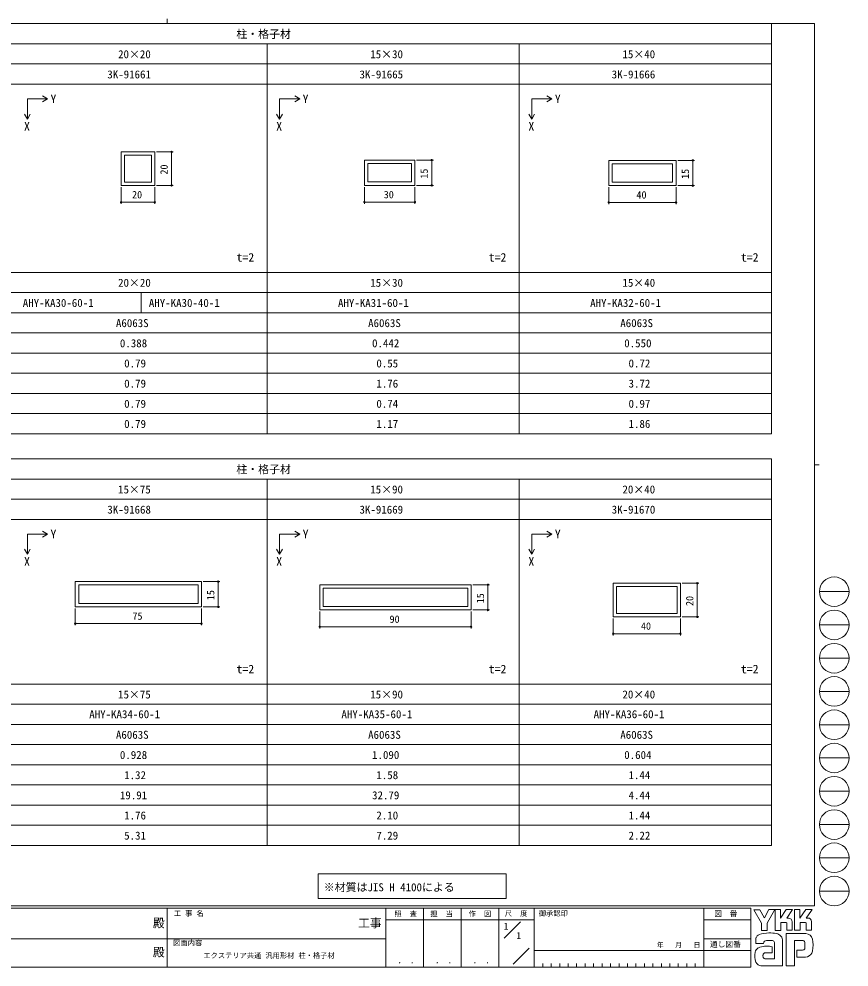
# Model space of a CAD drawing. Units: millimetres on the paper. Extents: x -397 to 397, y -282 to 282.
# Drawn here: x -97 to 397, y -282 to 282 of the extents above; entities that cross this region are included whole.
import ezdxf
from ezdxf.enums import TextEntityAlignment as Align

# ---------------------------------------------------------------- set-up
doc = ezdxf.new("R2010")
doc.units = ezdxf.units.MM
for name, color, linetype, lineweight in [('0-0_0', 3, 'Continuous', 9), ('0-1_USER1', 7, 'Continuous', 18), ('0-2_YKK_ZWAK', 2, 'Continuous', 9), ('0-3_YKK_11', 7, 'Continuous', 9), ('0-4_YKK_12', 6, 'Continuous', 9), ('0-5_YKK_13', 7, 'Continuous', 9)]:
    doc.layers.add(name, color=color, linetype=linetype, lineweight=lineweight)
doc.styles.add('ＭＳ ゴシック', font='')
doc.styles.get('ＭＳ ゴシック').set_extended_font_data('MS Gothic')

msp = doc.modelspace()

# ---------------------------------------------------------------- linework, layer by layer
at = {"layer": '0-0_0'}
for p, q in [((-92.028, 234.527), (-80.028, 234.527)), ((-92.028, 234.527), (-92.028, 222.527)), ((-80.028, 234.527), (-83.028, 236.259)), ((-80.028, 234.527), (-83.028, 232.794)), ((57.972, 234.527), (69.972, 234.527)), ((57.972, 234.527), (57.972, 222.527)), ((69.972, 234.527), (66.972, 236.259)), ((69.972, 234.527), (66.972, 232.794)), ((207.972, 234.527), (219.972, 234.527)), ((207.972, 234.527), (207.972, 222.527)), ((219.972, 234.527), (216.972, 236.259)), ((219.972, 234.527), (216.972, 232.794)), ((-92.028, 222.527), (-93.76, 225.527)), ((-92.028, 222.527), (-90.296, 225.527)), ((57.972, 222.527), (56.24, 225.527)), ((57.972, 222.527), (59.704, 225.527)), ((207.972, 222.527), (206.24, 225.527)), ((207.972, 222.527), (209.704, 225.527)), ((-92.028, -24.473), (-80.028, -24.473)), ((-92.028, -24.473), (-92.028, -36.473)), ((-80.028, -24.473), (-83.028, -22.741)), ((-80.028, -24.473), (-83.028, -26.206)), ((57.972, -24.473), (69.972, -24.473)), ((57.972, -24.473), (57.972, -36.473)), ((69.972, -24.473), (66.972, -22.741)), ((69.972, -24.473), (66.972, -26.206)), ((207.972, -24.473), (219.972, -24.473)), ((207.972, -24.473), (207.972, -36.473)), ((219.972, -24.473), (216.972, -22.741)), ((219.972, -24.473), (216.972, -26.206)), ((-92.028, -36.473), (-93.76, -33.473)), ((-92.028, -36.473), (-90.296, -33.473)), ((57.972, -36.473), (56.24, -33.473)), ((57.972, -36.473), (59.704, -33.473)), ((207.972, -36.473), (206.24, -33.473)), ((207.972, -36.473), (209.704, -33.473))]:
    msp.add_line(p, q, dxfattribs=at)
at = {"layer": '0-1_USER1'}
for p, q in [((-368.408, 279.3), (350.592, 279.3)), ((350.592, 279.3), (350.592, 35.3)), ((-368.408, 267.3), (350.592, 267.3)), ((50.592, 267.3), (50.592, 35.3)), ((200.592, 267.3), (200.592, 35.3)), ((-368.408, 255.3), (350.592, 255.3)), ((-368.408, 243.3), (350.592, 243.3)), ((-368.408, 131.3), (350.592, 131.3)), ((-368.408, 119.3), (350.592, 119.3)), ((-24.408, 119.3), (-24.408, 107.3)), ((-368.408, 107.3), (350.592, 107.3)), ((-368.408, 95.3), (350.592, 95.3)), ((-368.408, 83.3), (350.592, 83.3)), ((-276.742, 71.3), (350.592, 71.3)), ((-368.408, 59.3), (350.592, 59.3)), ((-276.742, 47.3), (350.592, 47.3)), ((-368.408, 35.3), (350.592, 35.3)), ((-368.408, 20.3), (350.592, 20.3)), ((350.592, 20.3), (350.592, -209.7)), ((-368.408, 8.3), (350.592, 8.3)), ((50.592, 8.3), (50.592, -209.7)), ((200.592, 8.3), (200.592, -209.7)), ((-368.408, -3.7), (350.592, -3.7)), ((-368.408, -15.7), (350.592, -15.7)), ((-368.408, -113.7), (350.592, -113.7)), ((-368.408, -125.7), (350.592, -125.7)), ((-368.408, -137.7), (350.592, -137.7)), ((-368.408, -149.7), (350.592, -149.7)), ((-368.408, -161.7), (350.592, -161.7)), ((-276.742, -173.7), (350.592, -173.7)), ((-368.408, -185.7), (350.592, -185.7)), ((-276.742, -197.7), (350.592, -197.7)), ((-368.408, -209.7), (350.592, -209.7))]:
    msp.add_line(p, q, dxfattribs=at)
at = {"layer": '0-2_YKK_ZWAK'}
msp.add_lwpolyline([(80.966, -226.588), (192.781, -226.588), (192.781, -241.36), (80.966, -241.36)], close=True, dxfattribs=at)
at = {"layer": '0-3_YKK_11'}
for points in [[(-16.242, 183.015), (-16.242, 203.015), (-36.242, 203.015), (-36.242, 183.015)], [(-18.242, 201.015), (-34.242, 201.015), (-34.242, 185.015), (-18.242, 185.015)], [(138.48, 198.084), (108.48, 198.084), (108.48, 183.084), (138.48, 183.084)], [(293.799, 197.912), (253.799, 197.912), (253.799, 182.912), (293.799, 182.912)], [(136.48, 196.084), (110.48, 196.084), (110.48, 185.084), (136.48, 185.084)], [(291.799, 195.912), (255.799, 195.912), (255.799, 184.912), (291.799, 184.912)], [(11.497, -52.747), (-63.503, -52.747), (-63.503, -67.747), (11.497, -67.747)], [(9.497, -54.747), (-61.503, -54.747), (-61.503, -65.747), (9.497, -65.747)], [(171.926, -54.614), (81.926, -54.614), (81.926, -69.614), (171.926, -69.614)], [(296.453, -53.72), (256.453, -53.72), (256.453, -73.72), (296.453, -73.72)], [(294.453, -55.72), (258.453, -55.72), (258.453, -71.72), (294.453, -71.72)], [(169.926, -56.614), (83.926, -56.614), (83.926, -67.614), (169.926, -67.614)]]:
    msp.add_lwpolyline(points, close=True, dxfattribs=at)
at = {"layer": '0-4_YKK_12'}
for p, q in [((-15.242, 203.015), (-5.242, 203.015)), ((-6.242, 183.015), (-6.242, 203.015)), ((139.48, 198.084), (149.48, 198.084)), ((148.48, 183.084), (148.48, 198.084)), ((294.799, 197.912), (304.799, 197.912)), ((303.799, 182.912), (303.799, 197.912)), ((-36.242, 182.015), (-36.242, 172.015)), ((-16.242, 182.015), (-16.242, 172.015)), ((-15.242, 183.015), (-5.242, 183.015)), ((108.48, 182.084), (108.48, 172.084)), ((138.48, 182.084), (138.48, 172.084)), ((139.48, 183.084), (149.48, 183.084)), ((253.799, 181.912), (253.799, 171.912)), ((293.799, 181.912), (293.799, 171.912)), ((294.799, 182.912), (304.799, 182.912)), ((-16.242, 173.015), (-36.242, 173.015)), ((138.48, 173.084), (108.48, 173.084)), ((293.799, 172.912), (253.799, 172.912)), ((12.497, -52.747), (22.497, -52.747)), ((21.497, -67.747), (21.497, -52.747)), ((172.926, -54.614), (182.926, -54.614)), ((181.926, -69.614), (181.926, -54.614)), ((297.453, -53.72), (307.453, -53.72)), ((306.453, -73.72), (306.453, -53.72)), ((-63.503, -68.747), (-63.503, -78.747)), ((11.497, -68.747), (11.497, -78.747)), ((12.497, -67.747), (22.497, -67.747)), ((81.926, -70.614), (81.926, -80.614)), ((171.926, -70.614), (171.926, -80.614)), ((172.926, -69.614), (182.926, -69.614)), ((11.497, -77.747), (-63.503, -77.747)), ((256.453, -74.72), (256.453, -84.72)), ((296.453, -74.72), (296.453, -84.72)), ((297.453, -73.72), (307.453, -73.72)), ((171.926, -79.614), (81.926, -79.614)), ((296.453, -83.72), (256.453, -83.72))]:
    msp.add_line(p, q, dxfattribs=at)
for centre in [(-6.242, 203.015), (148.48, 198.084), (303.799, 197.912), (-6.242, 183.015), (148.48, 183.084), (303.799, 182.912), (-36.242, 173.015), (-16.242, 173.015), (108.48, 173.084), (138.48, 173.084), (253.799, 172.912), (293.799, 172.912), (21.497, -52.747), (181.926, -54.614), (306.453, -53.72), (21.497, -67.747), (181.926, -69.614), (306.453, -73.72), (-63.503, -77.747), (11.497, -77.747), (81.926, -79.614), (171.926, -79.614), (256.453, -83.72), (296.453, -83.72)]:
    msp.add_circle(centre, 0.425, dxfattribs=at)
at = {"layer": '0-5_YKK_13'}
for p, q in [((-8.894, 282.1), (-8.894, 279.3)), ((376.092, 279.3), (-393.908, 279.3)), ((376.092, 279.3), (376.092, -245.7)), ((376.092, 16.8), (378.892, 16.8)), ((379.068, -58.716), (396.708, -58.716)), ((379.068, -78.512), (396.708, -78.512)), ((379.068, -98.308), (396.708, -98.308)), ((379.068, -118.104), (396.708, -118.104)), ((379.068, -137.9), (396.708, -137.9)), ((379.068, -157.696), (396.708, -157.696)), ((379.068, -177.492), (396.708, -177.492)), ((379.068, -197.288), (396.708, -197.288)), ((379.068, -217.084), (396.708, -217.084)), ((379.068, -236.88), (396.708, -236.88)), ((376.092, -245.7), (-393.908, -245.7)), ((338.292, -247.1), (-393.908, -247.1)), ((-8.908, -247.1), (-8.908, -282.1)), ((121.292, -247.1), (121.292, -282.1)), ((143.692, -247.1), (143.692, -282.1)), ((166.092, -247.1), (166.092, -282.1)), ((188.492, -247.1), (188.492, -282.1)), ((209.492, -247.1), (209.492, -282.1)), ((310.291, -247.1), (310.291, -282.1)), ((338.292, -247.1), (338.292, -282.1)), ((344.724, -255.899), (340.129, -248.006)), ((340.129, -248.006), (343.642, -248.006)), ((343.642, -248.006), (346.156, -252.709)), ((348.928, -247.898), (346.372, -252.871)), ((352.554, -247.898), (348.021, -255.926)), ((348.928, -247.898), (352.554, -247.898)), ((352.751, -260.331), (352.751, -247.925)), ((352.751, -247.925), (355.968, -247.925)), ((355.968, -253.023), (359.347, -247.871)), ((355.968, -247.925), (355.968, -253.023)), ((359.347, -247.871), (363.172, -247.871)), ((363.172, -247.871), (359.632, -253.006)), ((364.266, -260.223), (364.266, -247.817)), ((364.266, -247.817), (367.537, -247.817)), ((367.537, -253.008), (370.969, -247.817)), ((367.537, -247.817), (367.537, -253.008)), ((370.969, -247.817), (374.753, -247.817)), ((374.753, -247.817), (374.375, -248.465)), ((346.156, -252.709), (346.372, -252.871)), ((360.671, -253.006), (359.632, -253.006)), ((374.375, -248.465), (371.253, -252.925)), ((372.292, -252.925), (371.253, -252.925)), ((189.476, -254.099), (121.292, -254.099)), ((189.476, -254.099), (209.492, -254.099)), ((191.662, -264.836), (201.355, -255.143)), ((310.291, -254.1), (338.292, -254.1)), ((344.724, -260.358), (344.724, -255.899)), ((348.021, -255.926), (348.021, -260.358)), ((359.266, -255.682), (356.076, -255.682)), ((356.076, -255.682), (356.076, -260.331)), ((359.698, -255.845), (359.266, -255.682)), ((359.698, -260.25), (359.698, -255.845)), ((362.833, -255.169), (362.833, -260.25)), ((371.294, -260.196), (371.294, -255.817)), ((374.456, -255.169), (374.456, -260.196)), ((348.021, -260.358), (344.724, -260.358)), ((356.076, -260.331), (352.751, -260.331)), ((359.32, -262.196), (359.32, -281.306)), ((370.915, -262.196), (359.32, -262.196)), ((362.833, -260.25), (359.698, -260.25)), ((367.672, -260.223), (364.266, -260.223)), ((371.294, -260.146), (371.344, -260.196)), ((374.456, -260.196), (371.294, -260.196)), ((-136.308, -265.299), (-7.508, -265.299)), ((-7.508, -265.299), (121.292, -265.299)), ((310.291, -265.299), (338.292, -265.299)), ((351.238, -266.305), (347.54, -266.375)), ((350.265, -269.873), (350.967, -270.035)), ((350.967, -270.035), (350.967, -273.63)), ((352.319, -277.171), (352.319, -267.44)), ((357.211, -266.683), (357.211, -281.279)), ((364.347, -281.306), (364.347, -266.359)), ((364.347, -266.359), (368.996, -266.359)), ((370.465, -267.856), (370.483, -270.491)), ((196.964, -280.445), (206.488, -270.921)), ((209.492, -272.3), (310.291, -272.3)), ((338.292, -272.299), (310.291, -272.299)), ((350.967, -273.63), (346.973, -273.635)), ((369.104, -272.089), (365.563, -272.089)), ((365.563, -272.089), (365.563, -276.225)), ((365.563, -276.225), (370.888, -276.225)), ((370.888, -276.225), (371.969, -275.982)), ((-393.908, -282.1), (338.292, -282.1)), ((214.532, -280), (214.532, -282.1)), ((219.572, -280), (219.572, -282.1)), ((224.612, -280), (224.612, -282.1)), ((229.652, -280), (229.652, -282.1)), ((234.692, -280), (234.692, -282.1)), ((239.732, -280), (239.732, -282.1)), ((244.772, -280), (244.772, -282.1)), ((249.812, -280), (249.812, -282.1)), ((254.852, -280), (254.852, -282.1)), ((259.892, -280), (259.892, -282.1)), ((264.932, -280), (264.932, -282.1)), ((269.972, -280), (269.972, -282.1)), ((275.012, -280), (275.012, -282.1)), ((280.052, -280), (280.052, -282.1)), ((285.092, -280), (285.092, -282.1)), ((290.132, -280), (290.132, -282.1)), ((295.172, -280), (295.172, -282.1)), ((300.211, -280), (300.211, -282.1)), ((305.251, -280), (305.251, -282.1)), ((345.859, -281.36), (344.372, -281.36)), ((356.887, -281.333), (345.859, -281.36)), ((346.697, -277.171), (352.319, -277.171)), ((351.886, -277.171), (352.238, -277.171)), ((352.319, -277.17), (352.32, -277.171)), ((357.211, -281.279), (356.887, -281.333)), ((359.32, -281.306), (363.563, -281.306)), ((363.563, -281.306), (364.347, -281.306))]:
    msp.add_line(p, q, dxfattribs=at)
for points in [[(371.294, -255.817), (370.861, -255.655), (367.672, -255.655), (367.672, -260.223)], [(345.859, -268.17), (341.21, -268.17), (341.21, -266.241)]]:
    msp.add_lwpolyline(points, dxfattribs=at)
for centre in [(387.888, -58.716), (387.888, -78.512), (387.888, -98.308), (387.888, -118.104), (387.888, -137.9), (387.888, -157.696), (387.888, -177.492), (387.888, -197.288), (387.888, -217.084), (387.888, -236.88)]:
    msp.add_circle(centre, 8.82, dxfattribs=at)
for centre, radius, start, end in [((360.671, -255.169), 2.163, 0.00166, 89.99604), ((372.292, -255.088), 2.163, 0.00166, 89.99604), ((346.251, -266.266), 5.037, 158.41083, 179.71775), ((343.898, -265.155), 2.444, 109.02127, 161.51264), ((349.014, -279.501), 17.68, 89.89165, 109.30848), ((349.533, -282.563), 20.748, 78.7801, 91.46938), ((352.822, -266.596), 4.449, 40.66422, 80.31694), ((352.601, -266.585), 4.612, 358.78059, 38.76563), ((370.764, -266.54), 4.341, 14.44572, 87.08746), ((344.719, -274.027), 3.908, 121.82711, 169.08475), ((347.812, -282.954), 13.309, 79.38098, 112.05825), ((347.967, -268.107), 2.109, 138.46382, 181.71359), ((347.407, -268.071), 1.701, 85.50551, 126.78038), ((350.748, -267.854), 1.625, 14.7552, 72.44995), ((369.157, -267.579), 1.229, 16.43123, 96.91661), ((366.823, -268.308), 3.673, 4.93423, 17.03552), ((366.802, -270.141), 3.697, 343.6902, 354.75362), ((354.458, -269.287), 20.86, 350.99027, 10.67625), ((351.741, -275.495), 11.082, 168.76372, 199.80079), ((347.874, -275.428), 2.369, 171.08203, 216.71923), ((346.982, -275.079), 1.445, 90.33953, 178.03639), ((369.105, -270.784), 1.306, 269.95468, 342.90145), ((370.827, -271.845), 4.291, 285.44291, 349.90448), ((344.732, -277.543), 3.823, 207.31435, 263.59464), ((346.942, -275.665), 1.526, 230.9728, 260.75491)]:
    msp.add_arc(centre, radius, start, end, dxfattribs=at)

# ---------------------------------------------------------------- texts
at = {"layer": '0-0_0', "style": 'ＭＳ ゴシック'}
for s, height, p in [('Y', 5.132, (-78.289, 230.462)), ('Y', 5.132, (71.711, 230.462)), ('Y', 5.132, (221.711, 230.462)), ('X', 5.132, (-94.003, 214.147)), ('X', 5.132, (55.997, 214.147)), ('X', 5.132, (205.997, 214.147)), ('Y', 5.132, (-78.289, -28.538)), ('Y', 5.132, (71.711, -28.538)), ('Y', 5.132, (221.711, -28.538)), ('X', 5.132, (-94.003, -44.853)), ('X', 5.132, (55.997, -44.853)), ('X', 5.132, (205.997, -44.853)), ('※材質はJIS H 4100による', 4.765, (84.276, -238.444)), ('1', 4.106, (191.292, -261.099)), ('1', 4.106, (198.825, -266.699)), ('エクステリア共通 汎用形材 柱・格子材', 3.079, (12.659, -277.705))]:
    msp.add_text(s, height=height, dxfattribs=at).set_placement(p, align=Align.BOTTOM_LEFT)
at = {"layer": '0-1_USER1', "style": 'ＭＳ ゴシック'}
for s, height, p in [('柱・格子材', 4.765, (32.245, 269.3)), ('20×20', 4.765, (-38.062, 257.3)), ('15×30', 4.765, (111.938, 257.3)), ('15×40', 4.765, (261.938, 257.3)), ('3K-91661', 4.765, (-44.462, 245.3)), ('3K-91665', 4.765, (105.538, 245.3)), ('3K-91666', 4.765, (255.538, 245.3)), ('t=2', 5.132, (32.407, 136.12)), ('t=2', 5.132, (182.407, 136.12)), ('t=2', 5.132, (332.407, 136.12)), ('20×20', 4.765, (-38.062, 121.3)), ('15×30', 4.765, (111.938, 121.3)), ('15×40', 4.765, (261.938, 121.3)), ('AHY-KA30-60-1', 4.765, (-94.762, 109.3)), ('AHY-KA30-40-1', 4.765, (-19.762, 109.3)), ('AHY-KA31-60-1', 4.765, (92.738, 109.3)), ('AHY-KA32-60-1', 4.765, (242.738, 109.3)), ('A6063S', 4.765, (-39.342, 97.3)), ('A6063S', 4.765, (110.658, 97.3)), ('A6063S', 4.765, (260.658, 97.3)), ('0.388', 4.765, (-36.995, 85.3)), ('0.442', 4.765, (113.005, 85.3)), ('0.550', 4.765, (263.005, 85.3)), ('0.79', 4.765, (-34.435, 73.3)), ('0.55', 4.765, (115.565, 73.3)), ('0.72', 4.765, (265.565, 73.3)), ('0.79', 4.765, (-34.435, 61.3)), ('1.76', 4.765, (115.565, 61.3)), ('3.72', 4.765, (265.565, 61.3)), ('0.79', 4.765, (-34.435, 49.3)), ('0.74', 4.765, (115.565, 49.3)), ('0.97', 4.765, (265.565, 49.3)), ('0.79', 4.765, (-34.435, 37.3)), ('1.17', 4.765, (115.565, 37.3)), ('1.86', 4.765, (265.565, 37.3)), ('柱・格子材', 4.765, (32.245, 10.3)), ('15×75', 4.765, (-38.062, -1.7)), ('15×90', 4.765, (111.938, -1.7)), ('20×40', 4.765, (261.938, -1.7)), ('3K-91668', 4.765, (-44.462, -13.7)), ('3K-91669', 4.765, (105.538, -13.7)), ('3K-91670', 4.765, (255.538, -13.7)), ('t=2', 5.132, (32.407, -108.88)), ('t=2', 5.132, (182.407, -108.88)), ('t=2', 5.132, (332.407, -108.88)), ('15×75', 4.765, (-38.062, -123.7)), ('15×90', 4.765, (111.938, -123.7)), ('20×40', 4.765, (261.938, -123.7)), ('AHY-KA34-60-1', 4.765, (-55.208, -135.45)), ('AHY-KA35-60-1', 4.765, (94.792, -135.45)), ('AHY-KA36-60-1', 4.765, (244.792, -135.45)), ('A6063S', 4.765, (-39.342, -147.7)), ('A6063S', 4.765, (110.658, -147.7)), ('A6063S', 4.765, (260.658, -147.7)), ('0.928', 4.765, (-36.995, -159.7)), ('1.090', 4.765, (113.005, -159.7)), ('0.604', 4.765, (263.005, -159.7)), ('1.32', 4.765, (-34.435, -171.7)), ('1.58', 4.765, (115.565, -171.7)), ('1.44', 4.765, (265.565, -171.7)), ('19.91', 4.765, (-36.995, -183.7)), ('32.79', 4.765, (113.005, -183.7)), ('4.44', 4.765, (265.565, -183.7)), ('1.76', 4.765, (-34.435, -195.7)), ('2.10', 4.765, (115.565, -195.7)), ('1.44', 4.765, (265.565, -195.7)), ('5.31', 4.765, (-34.435, -207.7)), ('7.29', 4.765, (115.565, -207.7)), ('2.22', 4.765, (265.565, -207.7))]:
    msp.add_text(s, height=height, dxfattribs=at).set_placement(p, align=Align.BOTTOM_LEFT)
at = {"layer": '0-4_YKK_12', "style": 'ＭＳ ゴシック'}
for s, p in [('20', (-7.242, 189.495)), ('15', (147.48, 187.064)), ('15', (302.799, 186.892)), ('15', (20.497, -63.767)), ('15', (180.926, -65.634)), ('20', (305.453, -67.24))]:
    msp.add_text(s, height=4.399, rotation=90, dxfattribs=at).set_placement(p, align=Align.BOTTOM_LEFT)
for s, p in [('20', (-29.762, 174.015)), ('30', (119.96, 174.084)), ('40', (270.279, 173.912)), ('75', (-29.523, -76.747)), ('90', (123.406, -78.614)), ('40', (272.933, -82.72))]:
    msp.add_text(s, height=4.399, dxfattribs=at).set_placement(p, align=Align.BOTTOM_LEFT)
at = {"layer": '0-5_YKK_13', "style": 'ＭＳ ゴシック'}
for s, height, p in [('工 事 名', 3.079, (-4.896, -252.633)), ('尺  度', 3.079, (192.004, -252.637)), ('御承認印', 3.079, (212.159, -252.633)), ('殿', 5.132, (-17.39, -260.056)), ('工事', 5.132, (104.723, -260.056)), ('照  査', 3.079, (126.281, -252.88)), ('担  当', 3.079, (147.646, -252.88)), ('作  図', 3.079, (170.412, -252.862)), ('図\u3000番', 3.284, (316.489, -252.962)), ('殿', 5.132, (-17.39, -277.378)), ('図面内容', 3.079, (-5.291, -270.248)), ('年   月   日', 2.903, (282.468, -271.269)), ('通し図番', 3.284, (313.971, -271.185)), (' ． ．', 3.592, (125.747, -281.046)), (' ． ．', 3.592, (148.147, -281.046)), (' ． ．', 3.592, (170.547, -281.046))]:
    msp.add_text(s, height=height, dxfattribs=at).set_placement(p, align=Align.BOTTOM_LEFT)

doc.saveas('drawing.dxf')
